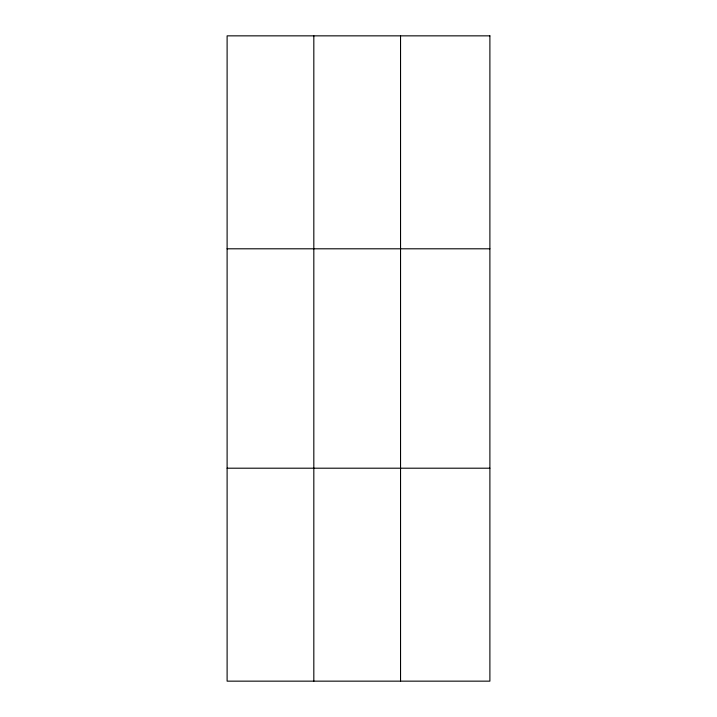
<?xml version="1.0" encoding="UTF-8"?>
<svg xmlns="http://www.w3.org/2000/svg" width="717" height="717" viewBox="0 0 717 717"><rect width="100%" height="100%" fill="white"/><g stroke="black" fill="none" stroke-linecap="round" stroke-linejoin="round"><path stroke-width="1.08" d="M313.822 681.15L313.822 35.85M400.543 681.15L400.543 35.85M227.11 248.799L489.89 248.799M227.11 468.201L489.89 468.201M489.89 35.85L489.89 681.15L227.11 681.15L227.11 35.85L489.89 35.85"/></g></svg>
